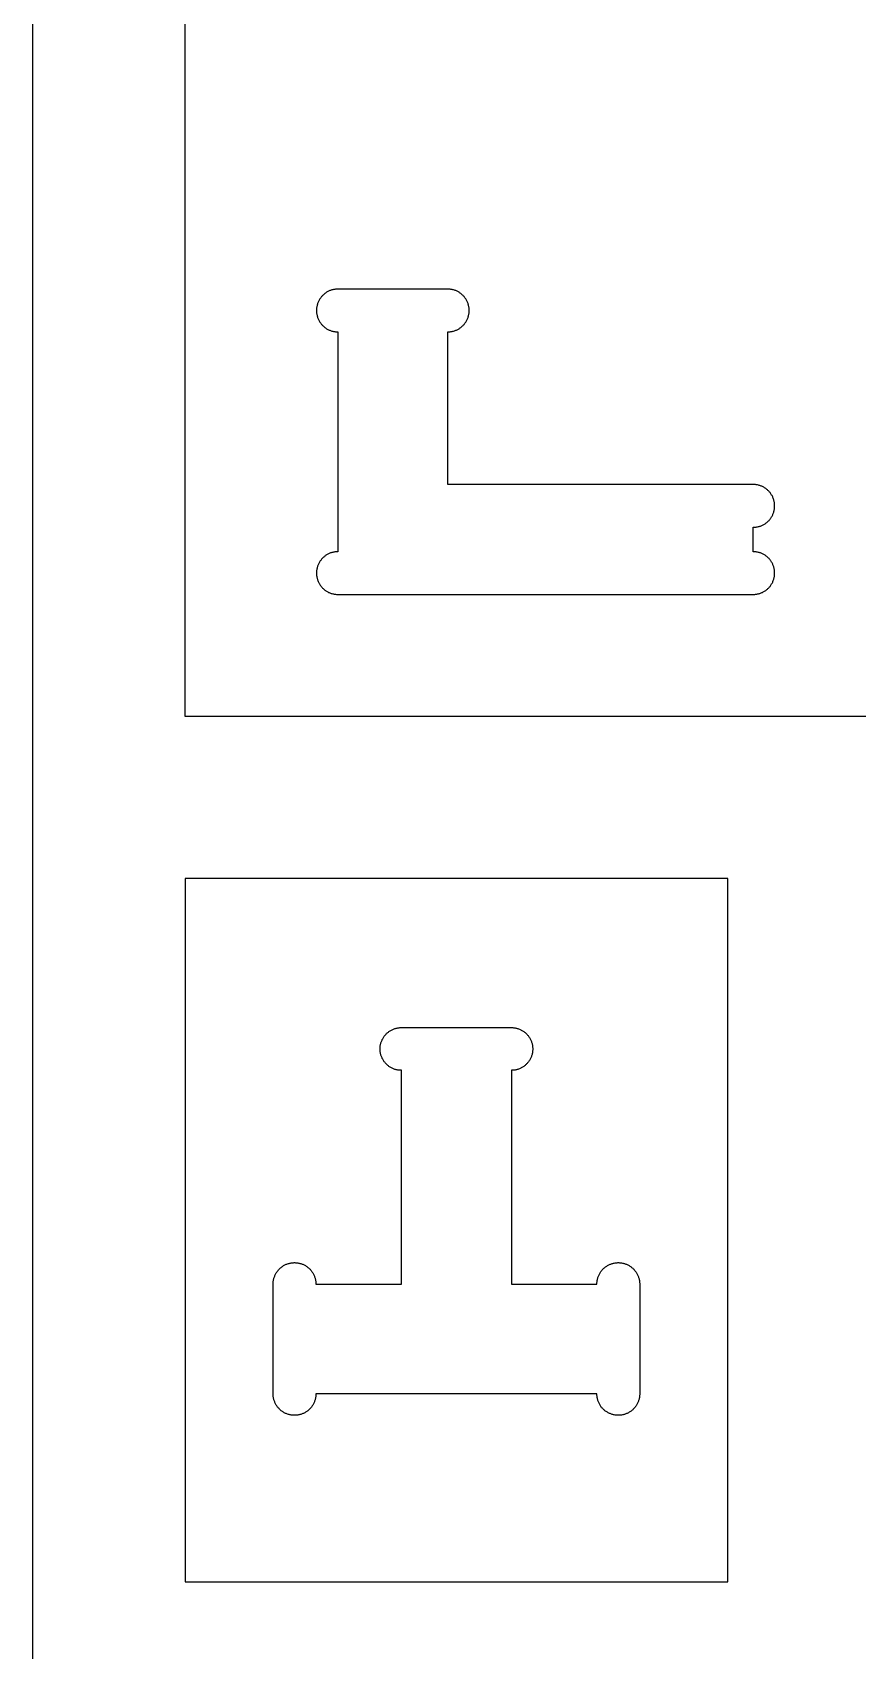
# Model space of a CAD drawing. Header units: millimetres. Extents: x 1594 to 2814, y -1671 to 729.
# Drawn here: x 1593.7 to 1728.8, y -309.6 to -44.5 of the extents above; entities that cross this region are included whole.
import ezdxf

# ---------------------------------------------------------------- set-up
doc = ezdxf.new("R2010")
doc.units = ezdxf.units.MM
doc.header["$MEASUREMENT"] = 0
for name, color, linetype, true_color in [('CutIn', 96, 'Continuous', 0x007f00), ('CutOut', 4, 'Continuous', 0x00ffff), ('frame', 18, 'Continuous', 0x000000)]:
    doc.layers.add(name, color=color, linetype=linetype, true_color=true_color)

msp = doc.modelspace()

# ---------------------------------------------------------------- linework, layer by layer
at = {"layer": 'CutIn'}
for p, q in [((1641.45, -87.4), (1641.36, -87.47)), ((1641.54, -87.32), (1641.45, -87.4)), ((1641.64, -87.25), (1641.54, -87.32)), ((1641.74, -87.18), (1641.64, -87.25)), ((1641.84, -87.11), (1641.74, -87.18)), ((1641.95, -87.05), (1641.84, -87.11)), ((1642.05, -86.99), (1641.95, -87.05)), ((1642.16, -86.94), (1642.05, -86.99)), ((1642.27, -86.89), (1642.16, -86.94)), ((1642.38, -86.84), (1642.27, -86.89)), ((1642.49, -86.8), (1642.38, -86.84)), ((1642.61, -86.76), (1642.49, -86.8)), ((1642.72, -86.73), (1642.61, -86.76)), ((1642.84, -86.7), (1642.72, -86.73)), ((1642.96, -86.67), (1642.84, -86.7)), ((1643.08, -86.65), (1642.96, -86.67)), ((1643.2, -86.63), (1643.08, -86.65)), ((1643.32, -86.61), (1643.2, -86.63)), ((1643.44, -86.6), (1643.32, -86.61)), ((1643.56, -86.6), (1643.44, -86.6)), ((1643.68, -86.59), (1643.56, -86.6)), ((1661.68, -86.59), (1643.68, -86.59)), ((1661.8, -86.6), (1661.68, -86.59)), ((1661.92, -86.6), (1661.8, -86.6)), ((1662.04, -86.61), (1661.92, -86.6)), ((1662.16, -86.63), (1662.04, -86.61)), ((1662.28, -86.65), (1662.16, -86.63)), ((1662.4, -86.67), (1662.28, -86.65)), ((1662.52, -86.7), (1662.4, -86.67)), ((1662.63, -86.73), (1662.52, -86.7)), ((1662.75, -86.76), (1662.63, -86.73)), ((1662.86, -86.8), (1662.75, -86.76)), ((1662.98, -86.84), (1662.86, -86.8)), ((1663.09, -86.89), (1662.98, -86.84)), ((1663.2, -86.94), (1663.09, -86.89)), ((1663.31, -86.99), (1663.2, -86.94)), ((1663.41, -87.05), (1663.31, -86.99)), ((1663.52, -87.11), (1663.41, -87.05)), ((1663.62, -87.18), (1663.52, -87.11)), ((1663.72, -87.25), (1663.62, -87.18)), ((1663.81, -87.32), (1663.72, -87.25)), ((1663.91, -87.4), (1663.81, -87.32)), ((1664, -87.47), (1663.91, -87.4)), ((1640.19, -89.79), (1640.18, -89.91)), ((1640.18, -89.91), (1640.18, -90.03)), ((1640.18, -90.03), (1640.18, -90.15)), ((1640.2, -89.67), (1640.19, -89.79)), ((1640.22, -89.55), (1640.2, -89.67)), ((1640.24, -89.43), (1640.22, -89.55)), ((1640.27, -89.31), (1640.24, -89.43)), ((1640.3, -89.2), (1640.27, -89.31)), ((1640.33, -89.08), (1640.3, -89.2)), ((1640.37, -88.97), (1640.33, -89.08)), ((1640.41, -88.85), (1640.37, -88.97)), ((1640.45, -88.74), (1640.41, -88.85)), ((1640.5, -88.63), (1640.45, -88.74)), ((1640.55, -88.52), (1640.5, -88.63)), ((1640.61, -88.41), (1640.55, -88.52)), ((1640.67, -88.31), (1640.61, -88.41)), ((1640.73, -88.21), (1640.67, -88.31)), ((1640.8, -88.11), (1640.73, -88.21)), ((1640.87, -88.01), (1640.8, -88.11)), ((1640.94, -87.91), (1640.87, -88.01)), ((1641.02, -87.82), (1640.94, -87.91)), ((1641.1, -87.73), (1641.02, -87.82)), ((1641.18, -87.64), (1641.1, -87.73)), ((1641.27, -87.56), (1641.18, -87.64)), ((1641.36, -87.47), (1641.27, -87.56)), ((1664.09, -87.56), (1664, -87.47)), ((1664.18, -87.64), (1664.09, -87.56)), ((1664.26, -87.73), (1664.18, -87.64)), ((1664.34, -87.82), (1664.26, -87.73)), ((1664.42, -87.91), (1664.34, -87.82)), ((1664.49, -88.01), (1664.42, -87.91)), ((1664.56, -88.11), (1664.49, -88.01)), ((1664.63, -88.21), (1664.56, -88.11)), ((1664.69, -88.31), (1664.63, -88.21)), ((1664.75, -88.41), (1664.69, -88.31)), ((1664.81, -88.52), (1664.75, -88.41)), ((1664.86, -88.63), (1664.81, -88.52)), ((1664.91, -88.74), (1664.86, -88.63)), ((1664.95, -88.85), (1664.91, -88.74)), ((1664.99, -88.97), (1664.95, -88.85)), ((1665.03, -89.08), (1664.99, -88.97)), ((1665.06, -89.2), (1665.03, -89.08)), ((1665.09, -89.31), (1665.06, -89.2)), ((1665.12, -89.43), (1665.09, -89.31)), ((1665.14, -89.55), (1665.12, -89.43)), ((1665.15, -89.67), (1665.14, -89.55)), ((1665.17, -89.79), (1665.15, -89.67)), ((1665.17, -89.91), (1665.17, -89.79)), ((1665.18, -90.03), (1665.17, -89.91)), ((1665.18, -90.15), (1665.18, -90.03)), ((1640.18, -90.15), (1640.18, -90.27)), ((1640.18, -90.27), (1640.19, -90.4)), ((1640.19, -90.4), (1640.2, -90.52)), ((1640.2, -90.52), (1640.22, -90.64)), ((1640.22, -90.64), (1640.24, -90.75)), ((1640.24, -90.75), (1640.27, -90.87)), ((1640.27, -90.87), (1640.3, -90.99)), ((1640.3, -90.99), (1640.33, -91.11)), ((1640.33, -91.11), (1640.37, -91.22)), ((1640.37, -91.22), (1640.41, -91.33)), ((1640.41, -91.33), (1640.45, -91.45)), ((1640.45, -91.45), (1640.5, -91.56)), ((1640.5, -91.56), (1640.55, -91.67)), ((1640.55, -91.67), (1640.61, -91.77)), ((1640.61, -91.77), (1640.67, -91.88)), ((1640.67, -91.88), (1640.73, -91.98)), ((1640.73, -91.98), (1640.8, -92.08)), ((1640.8, -92.08), (1640.87, -92.18)), ((1640.87, -92.18), (1640.94, -92.28)), ((1640.94, -92.28), (1641.02, -92.37)), ((1641.02, -92.37), (1641.1, -92.46)), ((1641.1, -92.46), (1641.18, -92.55)), ((1641.18, -92.55), (1641.27, -92.63)), ((1641.27, -92.63), (1641.36, -92.71)), ((1641.36, -92.71), (1641.45, -92.79)), ((1663.91, -92.79), (1664, -92.71)), ((1664, -92.71), (1664.09, -92.63)), ((1664.09, -92.63), (1664.18, -92.55)), ((1664.18, -92.55), (1664.26, -92.46)), ((1664.26, -92.46), (1664.34, -92.37)), ((1664.34, -92.37), (1664.42, -92.28)), ((1664.42, -92.28), (1664.49, -92.18)), ((1664.49, -92.18), (1664.56, -92.08)), ((1664.56, -92.08), (1664.63, -91.98)), ((1664.63, -91.98), (1664.69, -91.88)), ((1664.69, -91.88), (1664.75, -91.77)), ((1664.75, -91.77), (1664.81, -91.67)), ((1664.81, -91.67), (1664.86, -91.56)), ((1664.86, -91.56), (1664.91, -91.45)), ((1664.91, -91.45), (1664.95, -91.33)), ((1664.95, -91.33), (1664.99, -91.22)), ((1664.99, -91.22), (1665.03, -91.11)), ((1665.03, -91.11), (1665.06, -90.99)), ((1665.06, -90.99), (1665.09, -90.87)), ((1665.09, -90.87), (1665.12, -90.75)), ((1665.12, -90.75), (1665.14, -90.64)), ((1665.14, -90.64), (1665.15, -90.52)), ((1665.15, -90.52), (1665.17, -90.4)), ((1665.17, -90.27), (1665.18, -90.15)), ((1665.17, -90.4), (1665.17, -90.27)), ((1641.45, -92.79), (1641.54, -92.87)), ((1641.54, -92.87), (1641.64, -92.94)), ((1641.64, -92.94), (1641.74, -93.01)), ((1641.74, -93.01), (1641.84, -93.07)), ((1641.84, -93.07), (1641.95, -93.13)), ((1641.95, -93.13), (1642.05, -93.19)), ((1642.05, -93.19), (1642.16, -93.25)), ((1642.16, -93.25), (1642.27, -93.3)), ((1642.27, -93.3), (1642.38, -93.34)), ((1642.38, -93.34), (1642.49, -93.39)), ((1642.49, -93.39), (1642.61, -93.43)), ((1642.61, -93.43), (1642.72, -93.46)), ((1642.72, -93.46), (1642.84, -93.49)), ((1642.84, -93.49), (1642.96, -93.52)), ((1642.96, -93.52), (1643.08, -93.54)), ((1643.08, -93.54), (1643.2, -93.56)), ((1643.2, -93.56), (1643.32, -93.57)), ((1643.32, -93.57), (1643.44, -93.59)), ((1643.44, -93.59), (1643.56, -93.59)), ((1643.56, -93.59), (1643.68, -93.59)), ((1643.68, -93.59), (1643.68, -129.59)), ((1661.68, -118.59), (1661.68, -93.59)), ((1661.68, -93.59), (1661.8, -93.59)), ((1661.8, -93.59), (1661.92, -93.59)), ((1661.92, -93.59), (1662.04, -93.57)), ((1662.04, -93.57), (1662.16, -93.56)), ((1662.16, -93.56), (1662.28, -93.54)), ((1662.28, -93.54), (1662.4, -93.52)), ((1662.4, -93.52), (1662.52, -93.49)), ((1662.52, -93.49), (1662.63, -93.46)), ((1662.63, -93.46), (1662.75, -93.43)), ((1662.75, -93.43), (1662.86, -93.39)), ((1662.86, -93.39), (1662.98, -93.34)), ((1662.98, -93.34), (1663.09, -93.3)), ((1663.09, -93.3), (1663.2, -93.25)), ((1663.2, -93.25), (1663.31, -93.19)), ((1663.31, -93.19), (1663.41, -93.13)), ((1663.41, -93.13), (1663.52, -93.07)), ((1663.52, -93.07), (1663.62, -93.01)), ((1663.62, -93.01), (1663.72, -92.94)), ((1663.72, -92.94), (1663.81, -92.87)), ((1663.81, -92.87), (1663.91, -92.79)), ((1711.68, -118.59), (1661.68, -118.59)), ((1711.8, -118.6), (1711.68, -118.59)), ((1711.92, -118.6), (1711.8, -118.6)), ((1712.04, -118.61), (1711.92, -118.6)), ((1712.16, -118.63), (1712.04, -118.61)), ((1712.28, -118.65), (1712.16, -118.63)), ((1712.4, -118.67), (1712.28, -118.65)), ((1712.52, -118.7), (1712.4, -118.67)), ((1712.63, -118.73), (1712.52, -118.7)), ((1712.75, -118.76), (1712.63, -118.73)), ((1712.86, -118.8), (1712.75, -118.76)), ((1712.98, -118.84), (1712.86, -118.8)), ((1713.09, -118.89), (1712.98, -118.84)), ((1713.2, -118.94), (1713.09, -118.89)), ((1713.31, -118.99), (1713.2, -118.94)), ((1713.41, -119.05), (1713.31, -118.99)), ((1713.52, -119.11), (1713.41, -119.05)), ((1713.62, -119.18), (1713.52, -119.11)), ((1713.72, -119.25), (1713.62, -119.18)), ((1713.81, -119.32), (1713.72, -119.25)), ((1713.91, -119.4), (1713.81, -119.32)), ((1714, -119.47), (1713.91, -119.4)), ((1714.09, -119.56), (1714, -119.47)), ((1714.18, -119.64), (1714.09, -119.56)), ((1714.26, -119.73), (1714.18, -119.64)), ((1714.34, -119.82), (1714.26, -119.73)), ((1714.42, -119.91), (1714.34, -119.82)), ((1714.49, -120.01), (1714.42, -119.91)), ((1714.56, -120.11), (1714.49, -120.01)), ((1714.63, -120.21), (1714.56, -120.11)), ((1714.69, -120.31), (1714.63, -120.21)), ((1714.75, -120.41), (1714.69, -120.31)), ((1714.81, -120.52), (1714.75, -120.41)), ((1714.86, -120.63), (1714.81, -120.52)), ((1714.91, -120.74), (1714.86, -120.63)), ((1714.95, -120.85), (1714.91, -120.74)), ((1714.99, -120.97), (1714.95, -120.85)), ((1715.03, -121.08), (1714.99, -120.97)), ((1715.06, -121.2), (1715.03, -121.08)), ((1715.09, -121.31), (1715.06, -121.2)), ((1715.12, -121.43), (1715.09, -121.31)), ((1715.14, -121.55), (1715.12, -121.43)), ((1715.15, -121.67), (1715.14, -121.55)), ((1715.17, -121.79), (1715.15, -121.67)), ((1715.17, -121.91), (1715.17, -121.79)), ((1714.09, -124.63), (1714.18, -124.55)), ((1714.18, -124.55), (1714.26, -124.46)), ((1714.26, -124.46), (1714.34, -124.37)), ((1714.34, -124.37), (1714.42, -124.28)), ((1714.42, -124.28), (1714.49, -124.18)), ((1714.49, -124.18), (1714.56, -124.08)), ((1714.56, -124.08), (1714.63, -123.98)), ((1714.63, -123.98), (1714.69, -123.88)), ((1714.69, -123.88), (1714.75, -123.77)), ((1714.75, -123.77), (1714.81, -123.67)), ((1714.81, -123.67), (1714.86, -123.56)), ((1714.86, -123.56), (1714.91, -123.45)), ((1714.91, -123.45), (1714.95, -123.33)), ((1714.95, -123.33), (1714.99, -123.22)), ((1714.99, -123.22), (1715.03, -123.11)), ((1715.03, -123.11), (1715.06, -122.99)), ((1715.06, -122.99), (1715.09, -122.87)), ((1715.09, -122.87), (1715.12, -122.75)), ((1715.12, -122.75), (1715.14, -122.64)), ((1715.14, -122.64), (1715.15, -122.52)), ((1715.15, -122.52), (1715.17, -122.4)), ((1715.18, -122.03), (1715.17, -121.91)), ((1715.17, -122.27), (1715.18, -122.15)), ((1715.17, -122.4), (1715.17, -122.27)), ((1715.18, -122.15), (1715.18, -122.03)), ((1711.68, -129.59), (1711.68, -125.59)), ((1711.68, -125.59), (1711.8, -125.59)), ((1711.8, -125.59), (1711.92, -125.59)), ((1711.92, -125.59), (1712.04, -125.57)), ((1712.04, -125.57), (1712.16, -125.56)), ((1712.16, -125.56), (1712.28, -125.54)), ((1712.28, -125.54), (1712.4, -125.52)), ((1712.4, -125.52), (1712.52, -125.49)), ((1712.52, -125.49), (1712.63, -125.46)), ((1712.63, -125.46), (1712.75, -125.43)), ((1712.75, -125.43), (1712.86, -125.39)), ((1712.86, -125.39), (1712.98, -125.34)), ((1712.98, -125.34), (1713.09, -125.3)), ((1713.09, -125.3), (1713.2, -125.25)), ((1713.2, -125.25), (1713.31, -125.19)), ((1713.31, -125.19), (1713.41, -125.13)), ((1713.41, -125.13), (1713.52, -125.07)), ((1713.52, -125.07), (1713.62, -125.01)), ((1713.62, -125.01), (1713.72, -124.94)), ((1713.72, -124.94), (1713.81, -124.87)), ((1713.81, -124.87), (1713.91, -124.79)), ((1713.91, -124.79), (1714, -124.71)), ((1714, -124.71), (1714.09, -124.63)), ((1642.38, -129.84), (1642.27, -129.89)), ((1642.49, -129.8), (1642.38, -129.84)), ((1642.61, -129.76), (1642.49, -129.8)), ((1642.72, -129.73), (1642.61, -129.76)), ((1642.84, -129.7), (1642.72, -129.73)), ((1642.96, -129.67), (1642.84, -129.7)), ((1643.08, -129.65), (1642.96, -129.67)), ((1643.2, -129.63), (1643.08, -129.65)), ((1643.32, -129.61), (1643.2, -129.63)), ((1643.44, -129.6), (1643.32, -129.61)), ((1643.56, -129.6), (1643.44, -129.6)), ((1643.68, -129.59), (1643.56, -129.6)), ((1711.8, -129.6), (1711.68, -129.59)), ((1711.92, -129.6), (1711.8, -129.6)), ((1712.04, -129.61), (1711.92, -129.6)), ((1712.16, -129.63), (1712.04, -129.61)), ((1712.28, -129.65), (1712.16, -129.63)), ((1712.4, -129.67), (1712.28, -129.65)), ((1712.52, -129.7), (1712.4, -129.67)), ((1712.63, -129.73), (1712.52, -129.7)), ((1712.75, -129.76), (1712.63, -129.73)), ((1712.86, -129.8), (1712.75, -129.76)), ((1712.98, -129.84), (1712.86, -129.8)), ((1713.09, -129.89), (1712.98, -129.84)), ((1640.24, -132.43), (1640.22, -132.55)), ((1640.27, -132.31), (1640.24, -132.43)), ((1640.3, -132.2), (1640.27, -132.31)), ((1640.33, -132.08), (1640.3, -132.2)), ((1640.37, -131.97), (1640.33, -132.08)), ((1640.41, -131.85), (1640.37, -131.97)), ((1640.45, -131.74), (1640.41, -131.85)), ((1640.5, -131.63), (1640.45, -131.74)), ((1640.55, -131.52), (1640.5, -131.63)), ((1640.61, -131.41), (1640.55, -131.52)), ((1640.67, -131.31), (1640.61, -131.41)), ((1640.73, -131.21), (1640.67, -131.31)), ((1640.8, -131.11), (1640.73, -131.21)), ((1640.87, -131.01), (1640.8, -131.11)), ((1640.94, -130.91), (1640.87, -131.01)), ((1641.02, -130.82), (1640.94, -130.91)), ((1641.1, -130.73), (1641.02, -130.82)), ((1641.18, -130.64), (1641.1, -130.73)), ((1641.27, -130.56), (1641.18, -130.64)), ((1641.36, -130.47), (1641.27, -130.56)), ((1641.45, -130.4), (1641.36, -130.47)), ((1641.54, -130.32), (1641.45, -130.4)), ((1641.64, -130.25), (1641.54, -130.32)), ((1641.74, -130.18), (1641.64, -130.25)), ((1641.84, -130.11), (1641.74, -130.18)), ((1641.95, -130.05), (1641.84, -130.11)), ((1642.05, -129.99), (1641.95, -130.05)), ((1642.16, -129.94), (1642.05, -129.99)), ((1642.27, -129.89), (1642.16, -129.94)), ((1713.2, -129.94), (1713.09, -129.89)), ((1713.31, -129.99), (1713.2, -129.94)), ((1713.41, -130.05), (1713.31, -129.99)), ((1713.52, -130.11), (1713.41, -130.05)), ((1713.62, -130.18), (1713.52, -130.11)), ((1713.72, -130.25), (1713.62, -130.18)), ((1713.81, -130.32), (1713.72, -130.25)), ((1713.91, -130.4), (1713.81, -130.32)), ((1714, -130.47), (1713.91, -130.4)), ((1714.09, -130.56), (1714, -130.47)), ((1714.18, -130.64), (1714.09, -130.56)), ((1714.26, -130.73), (1714.18, -130.64)), ((1714.34, -130.82), (1714.26, -130.73)), ((1714.42, -130.91), (1714.34, -130.82)), ((1714.49, -131.01), (1714.42, -130.91)), ((1714.56, -131.11), (1714.49, -131.01)), ((1714.63, -131.21), (1714.56, -131.11)), ((1714.69, -131.31), (1714.63, -131.21)), ((1714.75, -131.41), (1714.69, -131.31)), ((1714.81, -131.52), (1714.75, -131.41)), ((1714.86, -131.63), (1714.81, -131.52)), ((1714.91, -131.74), (1714.86, -131.63)), ((1714.95, -131.85), (1714.91, -131.74)), ((1714.99, -131.97), (1714.95, -131.85)), ((1715.03, -132.08), (1714.99, -131.97)), ((1715.06, -132.2), (1715.03, -132.08)), ((1715.09, -132.31), (1715.06, -132.2)), ((1715.12, -132.43), (1715.09, -132.31)), ((1715.14, -132.55), (1715.12, -132.43)), ((1640.19, -132.79), (1640.18, -132.91)), ((1640.18, -132.91), (1640.18, -133.03)), ((1640.18, -133.03), (1640.18, -133.15)), ((1640.18, -133.15), (1640.18, -133.27)), ((1640.18, -133.27), (1640.19, -133.4)), ((1640.2, -132.67), (1640.19, -132.79)), ((1640.19, -133.4), (1640.2, -133.52)), ((1640.22, -132.55), (1640.2, -132.67)), ((1640.2, -133.52), (1640.22, -133.64)), ((1640.22, -133.64), (1640.24, -133.75)), ((1640.24, -133.75), (1640.27, -133.87)), ((1640.27, -133.87), (1640.3, -133.99)), ((1640.3, -133.99), (1640.33, -134.11)), ((1640.33, -134.11), (1640.37, -134.22)), ((1640.37, -134.22), (1640.41, -134.33)), ((1640.41, -134.33), (1640.45, -134.45)), ((1640.45, -134.45), (1640.5, -134.56)), ((1640.5, -134.56), (1640.55, -134.67)), ((1640.55, -134.67), (1640.61, -134.77)), ((1640.61, -134.77), (1640.67, -134.88)), ((1640.67, -134.88), (1640.73, -134.98)), ((1640.73, -134.98), (1640.8, -135.08)), ((1640.8, -135.08), (1640.87, -135.18)), ((1714.49, -135.18), (1714.56, -135.08)), ((1714.56, -135.08), (1714.63, -134.98)), ((1714.63, -134.98), (1714.69, -134.88)), ((1714.69, -134.88), (1714.75, -134.77)), ((1714.75, -134.77), (1714.81, -134.67)), ((1714.81, -134.67), (1714.86, -134.56)), ((1714.86, -134.56), (1714.91, -134.45)), ((1714.91, -134.45), (1714.95, -134.33)), ((1714.95, -134.33), (1714.99, -134.22)), ((1714.99, -134.22), (1715.03, -134.11)), ((1715.03, -134.11), (1715.06, -133.99)), ((1715.06, -133.99), (1715.09, -133.87)), ((1715.09, -133.87), (1715.12, -133.75)), ((1715.12, -133.75), (1715.14, -133.64)), ((1715.15, -132.67), (1715.14, -132.55)), ((1715.14, -133.64), (1715.15, -133.52)), ((1715.17, -132.79), (1715.15, -132.67)), ((1715.15, -133.52), (1715.17, -133.4)), ((1715.17, -132.91), (1715.17, -132.79)), ((1715.18, -133.03), (1715.17, -132.91)), ((1715.17, -133.27), (1715.18, -133.15)), ((1715.17, -133.4), (1715.17, -133.27)), ((1715.18, -133.15), (1715.18, -133.03)), ((1640.87, -135.18), (1640.94, -135.28)), ((1640.94, -135.28), (1641.02, -135.37)), ((1641.02, -135.37), (1641.1, -135.46)), ((1641.1, -135.46), (1641.18, -135.55)), ((1641.18, -135.55), (1641.27, -135.63)), ((1641.27, -135.63), (1641.36, -135.71)), ((1641.36, -135.71), (1641.45, -135.79)), ((1641.45, -135.79), (1641.54, -135.87)), ((1641.54, -135.87), (1641.64, -135.94)), ((1641.64, -135.94), (1641.74, -136.01)), ((1641.74, -136.01), (1641.84, -136.07)), ((1641.84, -136.07), (1641.95, -136.13)), ((1641.95, -136.13), (1642.05, -136.19)), ((1642.05, -136.19), (1642.16, -136.25)), ((1642.16, -136.25), (1642.27, -136.3)), ((1642.27, -136.3), (1642.38, -136.34)), ((1642.38, -136.34), (1642.49, -136.39)), ((1642.49, -136.39), (1642.61, -136.43)), ((1642.61, -136.43), (1642.72, -136.46)), ((1642.72, -136.46), (1642.84, -136.49)), ((1642.84, -136.49), (1642.96, -136.52)), ((1642.96, -136.52), (1643.08, -136.54)), ((1643.08, -136.54), (1643.2, -136.56)), ((1643.2, -136.56), (1643.32, -136.57)), ((1643.32, -136.57), (1643.44, -136.59)), ((1643.44, -136.59), (1643.56, -136.59)), ((1643.56, -136.59), (1643.68, -136.59)), ((1643.68, -136.59), (1661.68, -136.59)), ((1661.68, -136.59), (1711.68, -136.59)), ((1711.68, -136.59), (1711.8, -136.59)), ((1711.8, -136.59), (1711.92, -136.59)), ((1711.92, -136.59), (1712.04, -136.57)), ((1712.04, -136.57), (1712.16, -136.56)), ((1712.16, -136.56), (1712.28, -136.54)), ((1712.28, -136.54), (1712.4, -136.52)), ((1712.4, -136.52), (1712.52, -136.49)), ((1712.52, -136.49), (1712.63, -136.46)), ((1712.63, -136.46), (1712.75, -136.43)), ((1712.75, -136.43), (1712.86, -136.39)), ((1712.86, -136.39), (1712.98, -136.34)), ((1712.98, -136.34), (1713.09, -136.3)), ((1713.09, -136.3), (1713.2, -136.25)), ((1713.2, -136.25), (1713.31, -136.19)), ((1713.31, -136.19), (1713.41, -136.13)), ((1713.41, -136.13), (1713.52, -136.07)), ((1713.52, -136.07), (1713.62, -136.01)), ((1713.62, -136.01), (1713.72, -135.94)), ((1713.72, -135.94), (1713.81, -135.87)), ((1713.81, -135.87), (1713.91, -135.79)), ((1713.91, -135.79), (1714, -135.71)), ((1714, -135.71), (1714.09, -135.63)), ((1714.09, -135.63), (1714.18, -135.55)), ((1714.18, -135.55), (1714.26, -135.46)), ((1714.26, -135.46), (1714.34, -135.37)), ((1714.34, -135.37), (1714.42, -135.28)), ((1714.42, -135.28), (1714.49, -135.18)), ((1650.96, -209.46), (1651.02, -209.35)), ((1651.02, -209.35), (1651.08, -209.25)), ((1651.08, -209.25), (1651.14, -209.15)), ((1651.14, -209.15), (1651.21, -209.04)), ((1651.21, -209.04), (1651.28, -208.95)), ((1651.28, -208.95), (1651.35, -208.85)), ((1651.35, -208.85), (1651.43, -208.76)), ((1651.43, -208.76), (1651.51, -208.67)), ((1651.51, -208.67), (1651.59, -208.58)), ((1651.59, -208.58), (1651.68, -208.49)), ((1651.68, -208.49), (1651.77, -208.41)), ((1651.77, -208.41), (1651.86, -208.33)), ((1651.86, -208.33), (1651.95, -208.26)), ((1651.95, -208.26), (1652.05, -208.19)), ((1652.05, -208.19), (1652.15, -208.12)), ((1652.15, -208.12), (1652.25, -208.05)), ((1652.25, -208.05), (1652.36, -207.99)), ((1652.36, -207.99), (1652.46, -207.93)), ((1652.46, -207.93), (1652.57, -207.88)), ((1652.57, -207.88), (1652.68, -207.83)), ((1652.68, -207.83), (1652.79, -207.78)), ((1652.79, -207.78), (1652.9, -207.74)), ((1652.9, -207.74), (1653.02, -207.7)), ((1653.02, -207.7), (1653.13, -207.67)), ((1653.13, -207.67), (1653.25, -207.63)), ((1653.25, -207.63), (1653.37, -207.61)), ((1653.37, -207.61), (1653.49, -207.58)), ((1653.49, -207.58), (1653.61, -207.57)), ((1653.61, -207.57), (1653.73, -207.55)), ((1653.73, -207.55), (1653.85, -207.54)), ((1653.85, -207.54), (1653.97, -207.53)), ((1653.97, -207.53), (1654.09, -207.53)), ((1654.09, -207.53), (1672.09, -207.53)), ((1672.09, -207.53), (1672.21, -207.53)), ((1672.21, -207.53), (1672.33, -207.54)), ((1672.33, -207.54), (1672.45, -207.55)), ((1672.45, -207.55), (1672.57, -207.57)), ((1672.57, -207.57), (1672.69, -207.58)), ((1672.69, -207.58), (1672.81, -207.61)), ((1672.81, -207.61), (1672.93, -207.63)), ((1672.93, -207.63), (1673.04, -207.67)), ((1673.04, -207.67), (1673.16, -207.7)), ((1673.16, -207.7), (1673.27, -207.74)), ((1673.27, -207.74), (1673.39, -207.78)), ((1673.39, -207.78), (1673.5, -207.83)), ((1673.5, -207.83), (1673.61, -207.88)), ((1673.61, -207.88), (1673.71, -207.93)), ((1673.71, -207.93), (1673.82, -207.99)), ((1673.82, -207.99), (1673.92, -208.05)), ((1673.92, -208.05), (1674.03, -208.12)), ((1674.03, -208.12), (1674.13, -208.19)), ((1674.13, -208.19), (1674.22, -208.26)), ((1674.22, -208.26), (1674.32, -208.33)), ((1674.32, -208.33), (1674.41, -208.41)), ((1674.41, -208.41), (1674.5, -208.49)), ((1674.5, -208.49), (1674.58, -208.58)), ((1674.58, -208.58), (1674.67, -208.67)), ((1674.67, -208.67), (1674.75, -208.76)), ((1674.75, -208.76), (1674.82, -208.85)), ((1674.82, -208.85), (1674.9, -208.95)), ((1674.9, -208.95), (1674.97, -209.04)), ((1674.97, -209.04), (1675.04, -209.15)), ((1675.04, -209.15), (1675.1, -209.25)), ((1675.1, -209.25), (1675.16, -209.35)), ((1675.16, -209.35), (1675.21, -209.46)), ((1650.59, -210.85), (1650.6, -210.73)), ((1650.59, -210.97), (1650.59, -210.85)), ((1650.59, -211.09), (1650.59, -210.97)), ((1650.59, -211.21), (1650.59, -211.09)), ((1650.6, -211.33), (1650.59, -211.21)), ((1650.6, -210.73), (1650.61, -210.61)), ((1650.61, -211.45), (1650.6, -211.33)), ((1650.61, -210.61), (1650.63, -210.49)), ((1650.63, -211.57), (1650.61, -211.45)), ((1650.63, -210.49), (1650.65, -210.37)), ((1650.65, -211.69), (1650.63, -211.57)), ((1650.65, -210.37), (1650.68, -210.25)), ((1650.68, -211.81), (1650.65, -211.69)), ((1650.68, -210.25), (1650.7, -210.14)), ((1650.7, -211.93), (1650.68, -211.81)), ((1650.7, -210.14), (1650.74, -210.02)), ((1650.74, -212.05), (1650.7, -211.93)), ((1650.74, -210.02), (1650.77, -209.91)), ((1650.77, -209.91), (1650.82, -209.79)), ((1650.82, -209.79), (1650.86, -209.68)), ((1650.86, -209.68), (1650.91, -209.57)), ((1650.91, -209.57), (1650.96, -209.46)), ((1675.21, -209.46), (1675.27, -209.57)), ((1675.27, -209.57), (1675.32, -209.68)), ((1675.32, -209.68), (1675.36, -209.79)), ((1675.36, -209.79), (1675.4, -209.91)), ((1675.4, -209.91), (1675.44, -210.02)), ((1675.44, -210.02), (1675.47, -210.14)), ((1675.47, -211.93), (1675.44, -212.05)), ((1675.47, -210.14), (1675.5, -210.25)), ((1675.5, -211.81), (1675.47, -211.93)), ((1675.5, -210.25), (1675.53, -210.37)), ((1675.53, -211.69), (1675.5, -211.81)), ((1675.53, -210.37), (1675.55, -210.49)), ((1675.55, -211.57), (1675.53, -211.69)), ((1675.55, -210.49), (1675.56, -210.61)), ((1675.56, -211.45), (1675.55, -211.57)), ((1675.56, -210.61), (1675.57, -210.73)), ((1675.57, -211.33), (1675.56, -211.45)), ((1675.57, -210.73), (1675.58, -210.85)), ((1675.58, -211.21), (1675.57, -211.33)), ((1675.58, -210.85), (1675.59, -210.97)), ((1675.59, -211.09), (1675.58, -211.21)), ((1675.59, -210.97), (1675.59, -211.09)), ((1650.77, -212.16), (1650.74, -212.05)), ((1650.82, -212.27), (1650.77, -212.16)), ((1650.86, -212.39), (1650.82, -212.27)), ((1650.91, -212.5), (1650.86, -212.39)), ((1650.96, -212.61), (1650.91, -212.5)), ((1651.02, -212.71), (1650.96, -212.61)), ((1651.08, -212.82), (1651.02, -212.71)), ((1651.14, -212.92), (1651.08, -212.82)), ((1651.21, -213.02), (1651.14, -212.92)), ((1651.28, -213.12), (1651.21, -213.02)), ((1651.35, -213.21), (1651.28, -213.12)), ((1651.43, -213.31), (1651.35, -213.21)), ((1651.51, -213.4), (1651.43, -213.31)), ((1651.59, -213.49), (1651.51, -213.4)), ((1651.68, -213.57), (1651.59, -213.49)), ((1651.77, -213.65), (1651.68, -213.57)), ((1651.86, -213.73), (1651.77, -213.65)), ((1651.95, -213.81), (1651.86, -213.73)), ((1652.05, -213.88), (1651.95, -213.81)), ((1652.15, -213.95), (1652.05, -213.88)), ((1652.25, -214.01), (1652.15, -213.95)), ((1652.36, -214.07), (1652.25, -214.01)), ((1652.46, -214.13), (1652.36, -214.07)), ((1652.57, -214.19), (1652.46, -214.13)), ((1652.68, -214.24), (1652.57, -214.19)), ((1652.79, -214.28), (1652.68, -214.24)), ((1652.9, -214.33), (1652.79, -214.28)), ((1653.02, -214.37), (1652.9, -214.33)), ((1653.13, -214.4), (1653.02, -214.37)), ((1653.25, -214.43), (1653.13, -214.4)), ((1653.37, -214.46), (1653.25, -214.43)), ((1653.49, -214.48), (1653.37, -214.46)), ((1653.61, -214.5), (1653.49, -214.48)), ((1653.73, -214.51), (1653.61, -214.5)), ((1653.85, -214.52), (1653.73, -214.51)), ((1653.97, -214.53), (1653.85, -214.52)), ((1654.09, -214.53), (1653.97, -214.53)), ((1654.09, -249.53), (1654.09, -214.53)), ((1672.21, -214.53), (1672.09, -214.53)), ((1672.09, -214.53), (1672.09, -249.53)), ((1672.33, -214.52), (1672.21, -214.53)), ((1672.45, -214.51), (1672.33, -214.52)), ((1672.57, -214.5), (1672.45, -214.51)), ((1672.69, -214.48), (1672.57, -214.5)), ((1672.81, -214.46), (1672.69, -214.48)), ((1672.93, -214.43), (1672.81, -214.46)), ((1673.04, -214.4), (1672.93, -214.43)), ((1673.16, -214.37), (1673.04, -214.4)), ((1673.27, -214.33), (1673.16, -214.37)), ((1673.39, -214.28), (1673.27, -214.33)), ((1673.5, -214.24), (1673.39, -214.28)), ((1673.61, -214.19), (1673.5, -214.24)), ((1673.71, -214.13), (1673.61, -214.19)), ((1673.82, -214.07), (1673.71, -214.13)), ((1673.92, -214.01), (1673.82, -214.07)), ((1674.03, -213.95), (1673.92, -214.01)), ((1674.13, -213.88), (1674.03, -213.95)), ((1674.22, -213.81), (1674.13, -213.88)), ((1674.32, -213.73), (1674.22, -213.81)), ((1674.41, -213.65), (1674.32, -213.73)), ((1674.5, -213.57), (1674.41, -213.65)), ((1674.58, -213.49), (1674.5, -213.57)), ((1674.67, -213.4), (1674.58, -213.49)), ((1674.75, -213.31), (1674.67, -213.4)), ((1674.82, -213.21), (1674.75, -213.31)), ((1674.9, -213.12), (1674.82, -213.21)), ((1674.97, -213.02), (1674.9, -213.12)), ((1675.04, -212.92), (1674.97, -213.02)), ((1675.1, -212.82), (1675.04, -212.92)), ((1675.16, -212.71), (1675.1, -212.82)), ((1675.21, -212.61), (1675.16, -212.71)), ((1675.27, -212.5), (1675.21, -212.61)), ((1675.32, -212.39), (1675.27, -212.5)), ((1675.36, -212.27), (1675.32, -212.39)), ((1675.4, -212.16), (1675.36, -212.27)), ((1675.44, -212.05), (1675.4, -212.16)), ((1634.8, -246.52), (1634.91, -246.46)), ((1634.91, -246.46), (1635.02, -246.41)), ((1635.02, -246.41), (1635.12, -246.35)), ((1635.12, -246.35), (1635.23, -246.3)), ((1635.23, -246.3), (1635.35, -246.26)), ((1635.35, -246.26), (1635.46, -246.22)), ((1635.46, -246.22), (1635.58, -246.18)), ((1635.58, -246.18), (1635.69, -246.15)), ((1635.69, -246.15), (1635.81, -246.12)), ((1635.81, -246.12), (1635.93, -246.1)), ((1635.93, -246.1), (1636.05, -246.07)), ((1636.05, -246.07), (1636.17, -246.06)), ((1636.17, -246.06), (1636.29, -246.05)), ((1636.29, -246.05), (1636.41, -246.04)), ((1636.41, -246.04), (1636.53, -246.03)), ((1636.53, -246.03), (1636.65, -246.03)), ((1636.65, -246.03), (1636.77, -246.04)), ((1636.77, -246.04), (1636.89, -246.05)), ((1636.89, -246.05), (1637.01, -246.06)), ((1637.01, -246.06), (1637.13, -246.07)), ((1637.13, -246.07), (1637.25, -246.1)), ((1637.25, -246.1), (1637.37, -246.12)), ((1637.37, -246.12), (1637.48, -246.15)), ((1637.48, -246.15), (1637.6, -246.18)), ((1637.6, -246.18), (1637.72, -246.22)), ((1637.72, -246.22), (1637.83, -246.26)), ((1637.83, -246.26), (1637.94, -246.3)), ((1637.94, -246.3), (1638.05, -246.35)), ((1638.05, -246.35), (1638.16, -246.41)), ((1638.16, -246.41), (1638.27, -246.46)), ((1638.27, -246.46), (1638.37, -246.52)), ((1687.8, -246.52), (1687.91, -246.46)), ((1687.91, -246.46), (1688.02, -246.41)), ((1688.02, -246.41), (1688.12, -246.35)), ((1688.12, -246.35), (1688.23, -246.3)), ((1688.23, -246.3), (1688.35, -246.26)), ((1688.35, -246.26), (1688.46, -246.22)), ((1688.46, -246.22), (1688.58, -246.18)), ((1688.58, -246.18), (1688.69, -246.15)), ((1688.69, -246.15), (1688.81, -246.12)), ((1688.81, -246.12), (1688.93, -246.1)), ((1688.93, -246.1), (1689.05, -246.07)), ((1689.05, -246.07), (1689.17, -246.06)), ((1689.17, -246.06), (1689.29, -246.05)), ((1689.29, -246.05), (1689.41, -246.04)), ((1689.41, -246.04), (1689.53, -246.03)), ((1689.53, -246.03), (1689.65, -246.03)), ((1689.65, -246.03), (1689.77, -246.04)), ((1689.77, -246.04), (1689.89, -246.05)), ((1689.89, -246.05), (1690.01, -246.06)), ((1690.01, -246.06), (1690.13, -246.07)), ((1690.13, -246.07), (1690.25, -246.1)), ((1690.25, -246.1), (1690.37, -246.12)), ((1690.37, -246.12), (1690.48, -246.15)), ((1690.48, -246.15), (1690.6, -246.18)), ((1690.6, -246.18), (1690.72, -246.22)), ((1690.72, -246.22), (1690.83, -246.26)), ((1690.83, -246.26), (1690.94, -246.3)), ((1690.94, -246.3), (1691.05, -246.35)), ((1691.05, -246.35), (1691.16, -246.41)), ((1691.16, -246.41), (1691.27, -246.46)), ((1691.27, -246.46), (1691.37, -246.52)), ((1633.11, -249.17), (1633.12, -249.05)), ((1633.12, -249.05), (1633.14, -248.93)), ((1633.14, -248.93), (1633.16, -248.81)), ((1633.16, -248.81), (1633.19, -248.7)), ((1633.19, -248.7), (1633.22, -248.58)), ((1633.22, -248.58), (1633.26, -248.46)), ((1633.26, -248.46), (1633.29, -248.35)), ((1633.29, -248.35), (1633.34, -248.24)), ((1633.34, -248.24), (1633.38, -248.12)), ((1633.38, -248.12), (1633.43, -248.01)), ((1633.43, -248.01), (1633.49, -247.91)), ((1633.49, -247.91), (1633.55, -247.8)), ((1633.55, -247.8), (1633.61, -247.7)), ((1633.61, -247.7), (1633.67, -247.59)), ((1633.67, -247.59), (1633.74, -247.5)), ((1633.74, -247.5), (1633.81, -247.4)), ((1633.81, -247.4), (1633.89, -247.3)), ((1633.89, -247.3), (1633.97, -247.21)), ((1633.97, -247.21), (1634.05, -247.12)), ((1634.05, -247.12), (1634.13, -247.04)), ((1634.13, -247.04), (1634.22, -246.95)), ((1634.22, -246.95), (1634.31, -246.87)), ((1634.31, -246.87), (1634.41, -246.8)), ((1634.41, -246.8), (1634.5, -246.72)), ((1634.5, -246.72), (1634.6, -246.65)), ((1634.6, -246.65), (1634.7, -246.59)), ((1634.7, -246.59), (1634.8, -246.52)), ((1638.37, -246.52), (1638.48, -246.59)), ((1638.48, -246.59), (1638.58, -246.65)), ((1638.58, -246.65), (1638.67, -246.72)), ((1638.67, -246.72), (1638.77, -246.8)), ((1638.77, -246.8), (1638.86, -246.87)), ((1638.86, -246.87), (1638.95, -246.95)), ((1638.95, -246.95), (1639.04, -247.04)), ((1639.04, -247.04), (1639.13, -247.12)), ((1639.13, -247.12), (1639.21, -247.21)), ((1639.21, -247.21), (1639.29, -247.3)), ((1639.29, -247.3), (1639.36, -247.4)), ((1639.36, -247.4), (1639.43, -247.5)), ((1639.43, -247.5), (1639.5, -247.59)), ((1639.5, -247.59), (1639.57, -247.7)), ((1639.57, -247.7), (1639.63, -247.8)), ((1639.63, -247.8), (1639.69, -247.91)), ((1639.69, -247.91), (1639.74, -248.01)), ((1639.74, -248.01), (1639.79, -248.12)), ((1639.79, -248.12), (1639.84, -248.24)), ((1639.84, -248.24), (1639.88, -248.35)), ((1639.88, -248.35), (1639.92, -248.46)), ((1639.92, -248.46), (1639.96, -248.58)), ((1639.96, -248.58), (1639.99, -248.7)), ((1639.99, -248.7), (1640.01, -248.81)), ((1640.01, -248.81), (1640.04, -248.93)), ((1640.04, -248.93), (1640.05, -249.05)), ((1640.05, -249.05), (1640.07, -249.17)), ((1686.11, -249.17), (1686.12, -249.05)), ((1686.12, -249.05), (1686.14, -248.93)), ((1686.14, -248.93), (1686.16, -248.81)), ((1686.16, -248.81), (1686.19, -248.7)), ((1686.19, -248.7), (1686.22, -248.58)), ((1686.22, -248.58), (1686.26, -248.46)), ((1686.26, -248.46), (1686.29, -248.35)), ((1686.29, -248.35), (1686.34, -248.24)), ((1686.34, -248.24), (1686.38, -248.12)), ((1686.38, -248.12), (1686.43, -248.01)), ((1686.43, -248.01), (1686.49, -247.91)), ((1686.49, -247.91), (1686.55, -247.8)), ((1686.55, -247.8), (1686.61, -247.7)), ((1686.61, -247.7), (1686.67, -247.59)), ((1686.67, -247.59), (1686.74, -247.5)), ((1686.74, -247.5), (1686.81, -247.4)), ((1686.81, -247.4), (1686.89, -247.3)), ((1686.89, -247.3), (1686.97, -247.21)), ((1686.97, -247.21), (1687.05, -247.12)), ((1687.05, -247.12), (1687.13, -247.04)), ((1687.13, -247.04), (1687.22, -246.95)), ((1687.22, -246.95), (1687.31, -246.87)), ((1687.31, -246.87), (1687.41, -246.8)), ((1687.41, -246.8), (1687.5, -246.72)), ((1687.5, -246.72), (1687.6, -246.65)), ((1687.6, -246.65), (1687.7, -246.59)), ((1687.7, -246.59), (1687.8, -246.52)), ((1691.37, -246.52), (1691.48, -246.59)), ((1691.48, -246.59), (1691.58, -246.65)), ((1691.58, -246.65), (1691.67, -246.72)), ((1691.67, -246.72), (1691.77, -246.8)), ((1691.77, -246.8), (1691.86, -246.87)), ((1691.86, -246.87), (1691.95, -246.95)), ((1691.95, -246.95), (1692.04, -247.04)), ((1692.04, -247.04), (1692.13, -247.12)), ((1692.13, -247.12), (1692.21, -247.21)), ((1692.21, -247.21), (1692.29, -247.3)), ((1692.29, -247.3), (1692.36, -247.4)), ((1692.36, -247.4), (1692.43, -247.5)), ((1692.43, -247.5), (1692.5, -247.59)), ((1692.5, -247.59), (1692.57, -247.7)), ((1692.57, -247.7), (1692.63, -247.8)), ((1692.63, -247.8), (1692.69, -247.91)), ((1692.69, -247.91), (1692.74, -248.01)), ((1692.74, -248.01), (1692.79, -248.12)), ((1692.79, -248.12), (1692.84, -248.24)), ((1692.84, -248.24), (1692.88, -248.35)), ((1692.88, -248.35), (1692.92, -248.46)), ((1692.92, -248.46), (1692.96, -248.58)), ((1692.96, -248.58), (1692.99, -248.7)), ((1692.99, -248.7), (1693.01, -248.81)), ((1693.01, -248.81), (1693.04, -248.93)), ((1693.04, -248.93), (1693.05, -249.05)), ((1693.05, -249.05), (1693.07, -249.17)), ((1633.09, -249.41), (1633.1, -249.29)), ((1633.09, -249.53), (1633.09, -249.41)), ((1633.09, -267.53), (1633.09, -249.53)), ((1633.1, -249.29), (1633.11, -249.17)), ((1640.07, -249.17), (1640.08, -249.29)), ((1640.08, -249.29), (1640.09, -249.41)), ((1640.09, -249.41), (1640.09, -249.53)), ((1640.09, -249.53), (1654.09, -249.53)), ((1672.09, -249.53), (1686.09, -249.53)), ((1686.09, -249.41), (1686.1, -249.29)), ((1686.09, -249.53), (1686.09, -249.41)), ((1686.1, -249.29), (1686.11, -249.17)), ((1693.07, -249.17), (1693.08, -249.29)), ((1693.08, -249.29), (1693.09, -249.41)), ((1693.09, -249.41), (1693.09, -249.53)), ((1693.09, -249.53), (1693.09, -267.53)), ((1633.09, -267.65), (1633.09, -267.53)), ((1633.1, -267.77), (1633.09, -267.65)), ((1640.09, -267.65), (1640.08, -267.77)), ((1686.09, -267.53), (1640.09, -267.53)), ((1640.09, -267.53), (1640.09, -267.65)), ((1686.09, -267.65), (1686.09, -267.53)), ((1686.1, -267.77), (1686.09, -267.65)), ((1693.09, -267.65), (1693.08, -267.77)), ((1693.09, -267.53), (1693.09, -267.65)), ((1633.11, -267.89), (1633.1, -267.77)), ((1633.12, -268.01), (1633.11, -267.89)), ((1633.14, -268.13), (1633.12, -268.01)), ((1633.16, -268.25), (1633.14, -268.13)), ((1633.19, -268.37), (1633.16, -268.25)), ((1633.22, -268.49), (1633.19, -268.37)), ((1633.26, -268.6), (1633.22, -268.49)), ((1633.29, -268.72), (1633.26, -268.6)), ((1633.34, -268.83), (1633.29, -268.72)), ((1633.38, -268.94), (1633.34, -268.83)), ((1633.43, -269.05), (1633.38, -268.94)), ((1633.49, -269.16), (1633.43, -269.05)), ((1633.55, -269.27), (1633.49, -269.16)), ((1633.61, -269.37), (1633.55, -269.27)), ((1633.67, -269.47), (1633.61, -269.37)), ((1633.74, -269.57), (1633.67, -269.47)), ((1633.81, -269.67), (1633.74, -269.57)), ((1633.89, -269.76), (1633.81, -269.67)), ((1633.97, -269.85), (1633.89, -269.76)), ((1634.05, -269.94), (1633.97, -269.85)), ((1634.13, -270.03), (1634.05, -269.94)), ((1634.22, -270.11), (1634.13, -270.03)), ((1634.31, -270.19), (1634.22, -270.11)), ((1634.41, -270.27), (1634.31, -270.19)), ((1634.5, -270.34), (1634.41, -270.27)), ((1638.77, -270.27), (1638.67, -270.34)), ((1638.86, -270.19), (1638.77, -270.27)), ((1638.95, -270.11), (1638.86, -270.19)), ((1639.04, -270.03), (1638.95, -270.11)), ((1639.13, -269.94), (1639.04, -270.03)), ((1639.21, -269.85), (1639.13, -269.94)), ((1639.29, -269.76), (1639.21, -269.85)), ((1639.36, -269.67), (1639.29, -269.76)), ((1639.43, -269.57), (1639.36, -269.67)), ((1639.5, -269.47), (1639.43, -269.57)), ((1639.57, -269.37), (1639.5, -269.47)), ((1639.63, -269.27), (1639.57, -269.37)), ((1639.69, -269.16), (1639.63, -269.27)), ((1639.74, -269.05), (1639.69, -269.16)), ((1639.79, -268.94), (1639.74, -269.05)), ((1639.84, -268.83), (1639.79, -268.94)), ((1639.88, -268.72), (1639.84, -268.83)), ((1639.92, -268.6), (1639.88, -268.72)), ((1639.96, -268.49), (1639.92, -268.6)), ((1639.99, -268.37), (1639.96, -268.49)), ((1640.01, -268.25), (1639.99, -268.37)), ((1640.04, -268.13), (1640.01, -268.25)), ((1640.05, -268.01), (1640.04, -268.13)), ((1640.07, -267.89), (1640.05, -268.01)), ((1640.08, -267.77), (1640.07, -267.89)), ((1686.11, -267.89), (1686.1, -267.77)), ((1686.12, -268.01), (1686.11, -267.89)), ((1686.14, -268.13), (1686.12, -268.01)), ((1686.16, -268.25), (1686.14, -268.13)), ((1686.19, -268.37), (1686.16, -268.25)), ((1686.22, -268.49), (1686.19, -268.37)), ((1686.26, -268.6), (1686.22, -268.49)), ((1686.29, -268.72), (1686.26, -268.6)), ((1686.34, -268.83), (1686.29, -268.72)), ((1686.38, -268.94), (1686.34, -268.83)), ((1686.43, -269.05), (1686.38, -268.94)), ((1686.49, -269.16), (1686.43, -269.05)), ((1686.55, -269.27), (1686.49, -269.16)), ((1686.61, -269.37), (1686.55, -269.27)), ((1686.67, -269.47), (1686.61, -269.37)), ((1686.74, -269.57), (1686.67, -269.47)), ((1686.81, -269.67), (1686.74, -269.57)), ((1686.89, -269.76), (1686.81, -269.67)), ((1686.97, -269.85), (1686.89, -269.76)), ((1687.05, -269.94), (1686.97, -269.85)), ((1687.13, -270.03), (1687.05, -269.94)), ((1687.22, -270.11), (1687.13, -270.03)), ((1687.31, -270.19), (1687.22, -270.11)), ((1687.41, -270.27), (1687.31, -270.19)), ((1687.5, -270.34), (1687.41, -270.27)), ((1691.77, -270.27), (1691.67, -270.34)), ((1691.86, -270.19), (1691.77, -270.27)), ((1691.95, -270.11), (1691.86, -270.19)), ((1692.04, -270.03), (1691.95, -270.11)), ((1692.13, -269.94), (1692.04, -270.03)), ((1692.21, -269.85), (1692.13, -269.94)), ((1692.29, -269.76), (1692.21, -269.85)), ((1692.36, -269.67), (1692.29, -269.76)), ((1692.43, -269.57), (1692.36, -269.67)), ((1692.5, -269.47), (1692.43, -269.57)), ((1692.57, -269.37), (1692.5, -269.47)), ((1692.63, -269.27), (1692.57, -269.37)), ((1692.69, -269.16), (1692.63, -269.27)), ((1692.74, -269.05), (1692.69, -269.16)), ((1692.79, -268.94), (1692.74, -269.05)), ((1692.84, -268.83), (1692.79, -268.94)), ((1692.88, -268.72), (1692.84, -268.83)), ((1692.92, -268.6), (1692.88, -268.72)), ((1692.96, -268.49), (1692.92, -268.6)), ((1692.99, -268.37), (1692.96, -268.49)), ((1693.01, -268.25), (1692.99, -268.37)), ((1693.04, -268.13), (1693.01, -268.25)), ((1693.05, -268.01), (1693.04, -268.13)), ((1693.07, -267.89), (1693.05, -268.01)), ((1693.08, -267.77), (1693.07, -267.89)), ((1634.6, -270.41), (1634.5, -270.34)), ((1634.7, -270.48), (1634.6, -270.41)), ((1634.8, -270.54), (1634.7, -270.48)), ((1634.91, -270.6), (1634.8, -270.54)), ((1635.02, -270.66), (1634.91, -270.6)), ((1635.12, -270.71), (1635.02, -270.66)), ((1635.23, -270.76), (1635.12, -270.71)), ((1635.35, -270.81), (1635.23, -270.76)), ((1635.46, -270.85), (1635.35, -270.81)), ((1635.58, -270.88), (1635.46, -270.85)), ((1635.69, -270.92), (1635.58, -270.88)), ((1635.81, -270.94), (1635.69, -270.92)), ((1635.93, -270.97), (1635.81, -270.94)), ((1636.05, -270.99), (1635.93, -270.97)), ((1636.17, -271.01), (1636.05, -270.99)), ((1636.29, -271.02), (1636.17, -271.01)), ((1636.41, -271.03), (1636.29, -271.02)), ((1636.53, -271.03), (1636.41, -271.03)), ((1636.65, -271.03), (1636.53, -271.03)), ((1636.77, -271.03), (1636.65, -271.03)), ((1636.89, -271.02), (1636.77, -271.03)), ((1637.01, -271.01), (1636.89, -271.02)), ((1637.13, -270.99), (1637.01, -271.01)), ((1637.25, -270.97), (1637.13, -270.99)), ((1637.37, -270.94), (1637.25, -270.97)), ((1637.48, -270.92), (1637.37, -270.94)), ((1637.6, -270.88), (1637.48, -270.92)), ((1637.72, -270.85), (1637.6, -270.88)), ((1637.83, -270.81), (1637.72, -270.85)), ((1637.94, -270.76), (1637.83, -270.81)), ((1638.05, -270.71), (1637.94, -270.76)), ((1638.16, -270.66), (1638.05, -270.71)), ((1638.27, -270.6), (1638.16, -270.66)), ((1638.37, -270.54), (1638.27, -270.6)), ((1638.48, -270.48), (1638.37, -270.54)), ((1638.58, -270.41), (1638.48, -270.48)), ((1638.67, -270.34), (1638.58, -270.41)), ((1687.6, -270.41), (1687.5, -270.34)), ((1687.7, -270.48), (1687.6, -270.41)), ((1687.8, -270.54), (1687.7, -270.48)), ((1687.91, -270.6), (1687.8, -270.54)), ((1688.02, -270.66), (1687.91, -270.6)), ((1688.12, -270.71), (1688.02, -270.66)), ((1688.23, -270.76), (1688.12, -270.71)), ((1688.35, -270.81), (1688.23, -270.76)), ((1688.46, -270.85), (1688.35, -270.81)), ((1688.58, -270.88), (1688.46, -270.85)), ((1688.69, -270.92), (1688.58, -270.88)), ((1688.81, -270.94), (1688.69, -270.92)), ((1688.93, -270.97), (1688.81, -270.94)), ((1689.05, -270.99), (1688.93, -270.97)), ((1689.17, -271.01), (1689.05, -270.99)), ((1689.29, -271.02), (1689.17, -271.01)), ((1689.41, -271.03), (1689.29, -271.02)), ((1689.53, -271.03), (1689.41, -271.03)), ((1689.65, -271.03), (1689.53, -271.03)), ((1689.77, -271.03), (1689.65, -271.03)), ((1689.89, -271.02), (1689.77, -271.03)), ((1690.01, -271.01), (1689.89, -271.02)), ((1690.13, -270.99), (1690.01, -271.01)), ((1690.25, -270.97), (1690.13, -270.99)), ((1690.37, -270.94), (1690.25, -270.97)), ((1690.48, -270.92), (1690.37, -270.94)), ((1690.6, -270.88), (1690.48, -270.92)), ((1690.72, -270.85), (1690.6, -270.88)), ((1690.83, -270.81), (1690.72, -270.85)), ((1690.94, -270.76), (1690.83, -270.81)), ((1691.05, -270.71), (1690.94, -270.76)), ((1691.16, -270.66), (1691.05, -270.71)), ((1691.27, -270.6), (1691.16, -270.66)), ((1691.37, -270.54), (1691.27, -270.6)), ((1691.48, -270.48), (1691.37, -270.54)), ((1691.58, -270.41), (1691.48, -270.48)), ((1691.67, -270.34), (1691.58, -270.41))]:
    msp.add_line(p, q, dxfattribs=at)
at = {"layer": 'CutOut'}
for p, q in [((1618.68, -156.59), (1618.68, 219.41)), ((1868.68, -156.59), (1618.68, -156.59)), ((1707.5, -183.11), (1618.68, -183.11)), ((1618.68, -183.11), (1618.68, -298.31)), ((1707.5, -298.31), (1707.5, -183.11)), ((1618.68, -298.31), (1707.5, -298.31))]:
    msp.add_line(p, q, dxfattribs=at)
at = {"layer": 'frame'}
msp.add_line((1593.68, 729.17), (1593.68, -1670.83), dxfattribs=at)

doc.saveas('drawing.dxf')
